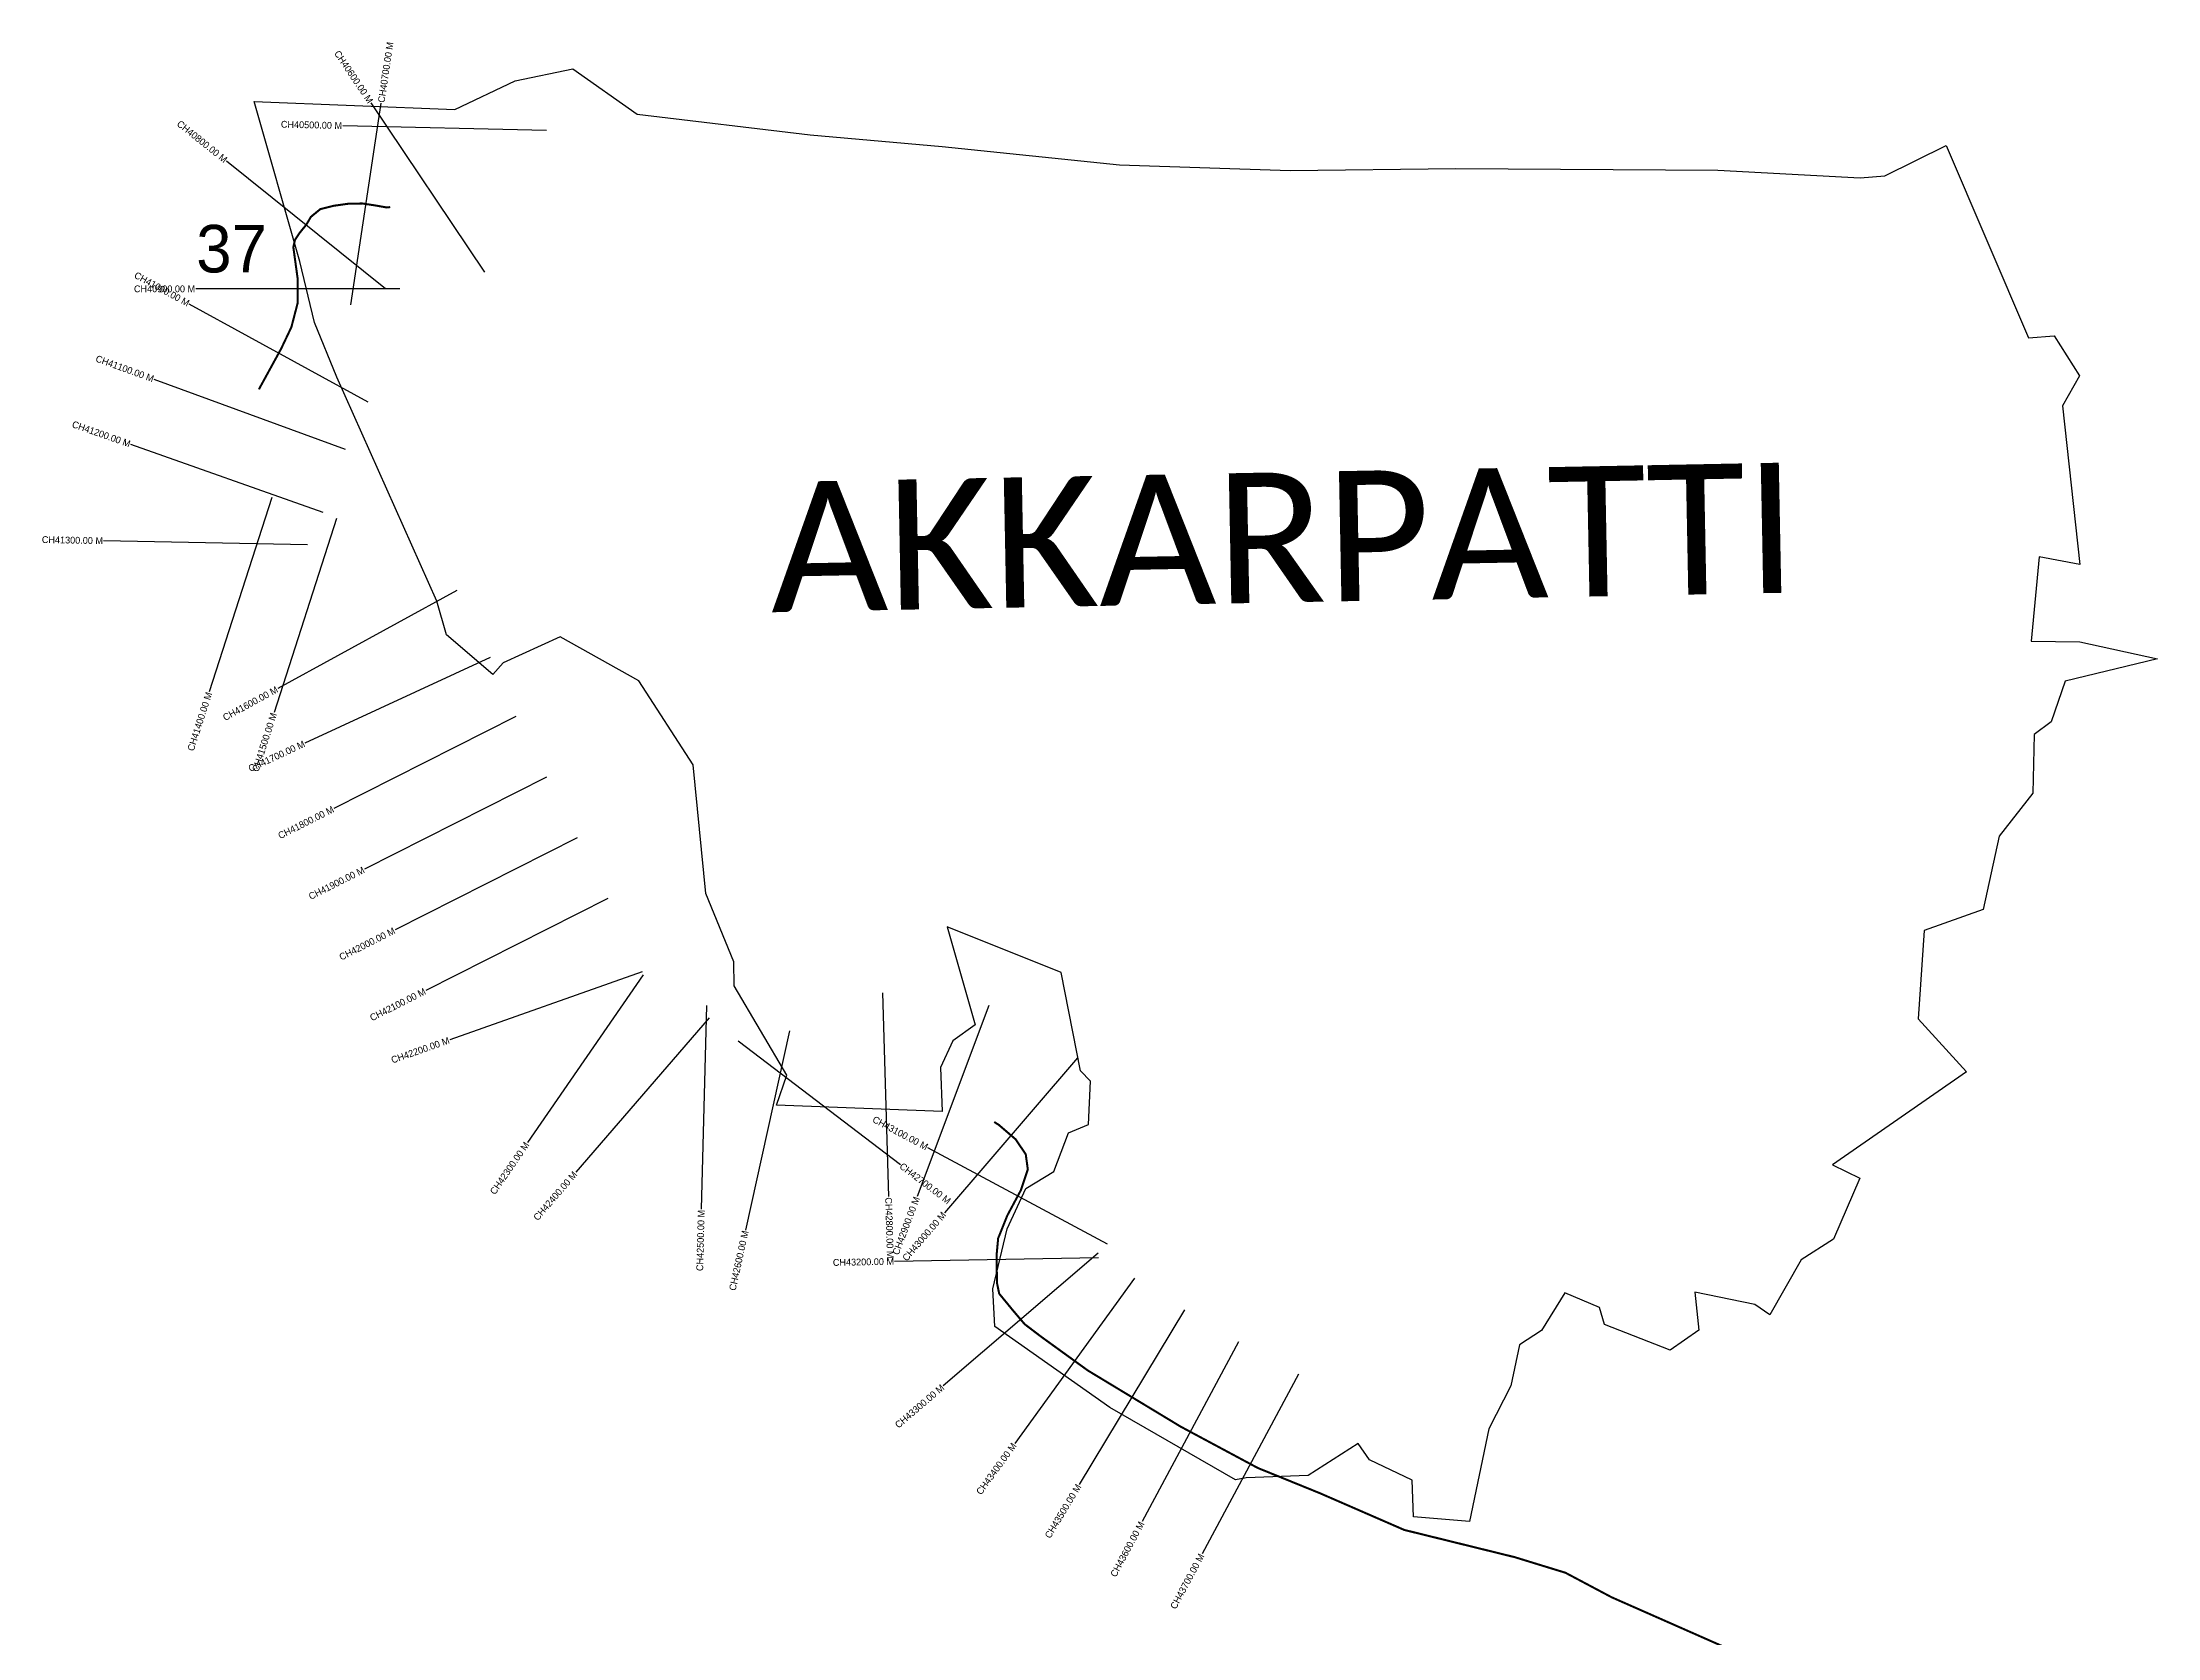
# Model space of a CAD drawing. Header units: metres. Extents: x 253891 to 257512, y 2191078 to 2195380.
# Drawn here: x 253891 to 257002, y 2193033 to 2195380 of the extents above; entities that cross this region are included whole.
import ezdxf
from ezdxf.enums import TextEntityAlignment as Align

# ---------------------------------------------------------------- set-up
doc = ezdxf.new("R2010")
doc.units = ezdxf.units.M
for name, color, linetype in [('CS', 134, 'Continuous'), ('CSMark', 6, 'Continuous'), ('NATURALLY PROTECTED', 3, 'Continuous'), ('village', 3, 'Continuous'), ('VILLAGE NAME', 250, 'Continuous')]:
    doc.layers.add(name, color=color, linetype=linetype)

msp = doc.modelspace()

# ---------------------------------------------------------------- linework, layer by layer
at = {"color": 6}
msp.add_lwpolyline([(256601, 2195183.5), (256691.2, 2195228.2)], dxfattribs=at)
at = {"layer": 'CS'}
for p, q in [((254344.6, 2194993.8), (254388.9, 2195290.5)), ((254541.5, 2195042), (254374.3, 2195291.1)), ((254632.4, 2195250.3), (254332.5, 2195257.4)), ((254395.4, 2195017.3), (254161.6, 2195205.3)), ((254416.4, 2195017.4), (254116.4, 2195017.4)), ((254370, 2194850.7), (254106.9, 2194995)), ((254336.8, 2194781), (254055.1, 2194884.2)), ((254303.6, 2194688.5), (254020.7, 2194788.6)), ((254228.1, 2194710.3), (254136.3, 2194424.7)), ((254323.3, 2194679.7), (254231.5, 2194394.1)), ((254280.9, 2194640.9), (253980.9, 2194646.8)), ((254500.2, 2194573.5), (254237, 2194429.5)), ((254549.4, 2194475), (254277, 2194349.1)), ((254587.3, 2194388.2), (254319.4, 2194253)), ((254632.3, 2194298.9), (254364.5, 2194163.7)), ((254677.4, 2194209.6), (254409.5, 2194074.5)), ((254722.4, 2194120.3), (254454.6, 2193985.2)), ((254772.8, 2194012.5), (254489.9, 2193912.6)), ((254774.5, 2194008.4), (254604.1, 2193761.5)), ((255126.5, 2193981.6), (255135.4, 2193681.8)), ((254871.3, 2193944.7), (254675.2, 2193717.7)), ((254867.6, 2193963.2), (254860, 2193663.3)), ((255282.8, 2193962.8), (255177.3, 2193682)), ((254989.6, 2193925.7), (254925.1, 2193632.7)), ((254914.1, 2193910.9), (255152.8, 2193729.1)), ((255413.1, 2193885.9), (255217.8, 2193658.2)), ((255457.6, 2193611.9), (255193.2, 2193753.6)), ((255444.3, 2193592), (255144.3, 2193586.6)), ((255443.6, 2193598.7), (255215.9, 2193403.4)), ((255496.9, 2193561.7), (255320.9, 2193318.8)), ((255570.9, 2193515.2), (255415.8, 2193258.5)), ((255650.3, 2193468), (255508.4, 2193203.7)), ((255738.4, 2193420.7), (255596.5, 2193156.4))]:
    msp.add_line(p, q, dxfattribs=at)
at = {"layer": 'NATURALLY PROTECTED', "const_width": 3, "flags": 128}
for points in [[(254402.4, 2195137.7), (254397.4, 2195137.1), (254380.4, 2195140.1), (254361.4, 2195143), (254341.4, 2195142.7), (254319.8, 2195139.7), (254299.6, 2195134.7), (254285.8, 2195123.4), (254279.1, 2195112), (254269.3, 2195099.9), (254262.3, 2195089.4), (254259.9, 2195078.7), (254266.4, 2195031.1), (254266.4, 2194997.1), (254257, 2194961), (254241.9, 2194929.2), (254210, 2194871), (254209.4, 2194869.5)], [(255290.8, 2193791.7), (255297.7, 2193787.3), (255322.3, 2193766.2), (255337.2, 2193744.1), (255340.2, 2193721.9), (255330, 2193691.3), (255310, 2193654), (255296.6, 2193620.6), (255294.2, 2193594.7), (255294.9, 2193554.9), (255298.1, 2193539.1), (255299.2, 2193537.8), (255318.4, 2193514.4), (255335.5, 2193494.3), (255359.1, 2193476.3), (255428.6, 2193426), (255565, 2193343.5), (255678.6, 2193282.6), (255769.9, 2193245.5), (255893.9, 2193191.5), (256056.5, 2193151.4), (256131, 2193128.5), (256199, 2193092.4), (256378.7, 2193013.1)]]:
    msp.add_lwpolyline(points, dxfattribs=at)
at = {"layer": 'village', "color": 6}
for points in [[(257002.1, 2194473.1, 0), (256866.2, 2194440.3, 0), (256845.5, 2194380.3, 0), (256820.6, 2194361.8, 0), (256818.7, 2194275.4, 0), (256769.2, 2194212, 0), (256745.3, 2194104.2, 0), (256658.6, 2194073.3, 0), (256649.8, 2193943.5, 0), (256721, 2193865.3, 0), (256523.8, 2193728.4, 0), (256564.1, 2193708.9, 0), (256525.3, 2193619.1, 0), (256477.8, 2193588.7, 0), (256431.6, 2193508, 0), (256409.5, 2193523.2, 0), (256321.4, 2193541.2, 0), (256327.1, 2193485.5, 0), (256285.1, 2193455.9, 0), (256188.7, 2193493.5, 0), (256181.1, 2193518.8, 0), (256130.2, 2193540.2, 0), (256096, 2193485, 0), (256063.5, 2193463.8, 0), (256050.9, 2193403.6, 0), (256018.3, 2193340.3, 0), (255989.7, 2193204, 0), (255907.7, 2193210.6, 0), (255905.8, 2193264.5, 0), (255842.9, 2193294.8, 0), (255826, 2193318.6, 0), (255752.4, 2193271.8, 0), (255661.2, 2193268.1, 0), (255645.5, 2193265.1, 0), (255460.8, 2193371.7, 0), (255291.9, 2193490.9, 0), (255288.7, 2193546.3, 0), (255310, 2193634.6, 0), (255337.1, 2193693.8, 0), (255378.3, 2193718.7, 0), (255400.2, 2193775.5, 0), (255429.3, 2193787.8, 0), (255432.2, 2193851.9, 0), (255417.8, 2193867.1, 0), (255389.2, 2194011.6, 0), (255221.7, 2194078.8, 0), (255263, 2193934.6, 0), (255229.8, 2193911, 0), (255211.6, 2193871.7, 0), (255214.1, 2193807.3, 0), (254970.6, 2193816.3, 0), (254985.9, 2193860.6, 0), (254908.3, 2193992.1, 0), (254908, 2194027.5, 0), (254866.7, 2194127.9, 0), (254847.8, 2194317.3, 0), (254768.1, 2194440.9, 0), (254652.3, 2194505.3, 0), (254568.5, 2194467.2, 0), (254553.2, 2194450.2, 0), (254485.3, 2194508.4, 0), (254471, 2194557.7, 0), (254323.7, 2194887.5, 0), (254291, 2194967.9, 0), (254269.2, 2195057.8, 0), (254202.4, 2195292.9, 0), (254497.3, 2195281.5, 0), (254586.2, 2195323.6, 0), (254671.2, 2195341.1, 0), (254765.6, 2195274.3, 0), (255020.3, 2195243.9, 0), (255214.3, 2195227, 0), (255475.3, 2195199.7, 0), (255726.1, 2195191.4, 0), (255969.6, 2195194.6, 0), (256355.3, 2195192.2, 0), (256564.6, 2195180.9, 0), (256601, 2195183.5, 0)], [(256691.2, 2195228.2, 0), (256812, 2194945.3, 0), (256850.1, 2194948.2, 0), (256887.2, 2194889.3, 0), (256862.3, 2194845.2, 0), (256887.7, 2194612, 0), (256827.7, 2194623.3, 0), (256816, 2194499.1, 0), (256887.5, 2194498.1, 0), (257002.1, 2194473.1, 0)]]:
    msp.add_polyline3d(points, dxfattribs=at)

# ---------------------------------------------------------------- texts
at = {"insert": (254117, 2195111.5), "char_height": 70, "attachment_point": 1}
msp.add_mtext_dynamic_manual_height_columns('37', width=95.172, gutter_width=1, heights=[0], dxfattribs=at)
at = {"layer": 'CSMark'}
for s, rotation, p in [('CH40700.00 M', 81.5059, (254389, 2195291.5)), ('CH42700.00 M', 322.6978, (255153.5, 2193728.5)), ('CH42800.00 M', 271.6927, (255135.4, 2193680.8))]:
    msp.add_text(s, height=10, rotation=rotation, dxfattribs=at).set_placement(p, align=Align.MIDDLE_LEFT)
for s, rotation, p in [('CH40600.00 M', 303.8838, (254373.7, 2195291.9)), ('CH40800.00 M', 321.2048, (254160.8, 2195205.9)), ('CH40500.00 M', 358.6369, (254331.5, 2195257.5)), ('CH41000.00 M', 331.2607, (254106, 2194995.5)), ('CH41100.00 M', 339.8749, (254054.2, 2194884.6)), ('CH41200.00 M', 340.5142, (254019.8, 2194788.9)), ('CH41300.00 M', 358.8794, (253979.9, 2194646.8)), ('CH41400.00 M', 72.1937, (254136, 2194423.7)), ('CH41600.00 M', 28.676, (254236.1, 2194429)), ('CH41500.00 M', 72.1937, (254231.2, 2194393.2)), ('CH41700.00 M', 24.8024, (254276.1, 2194348.7)), ('CH41800.00 M', 26.7726, (254318.6, 2194252.6)), ('CH41900.00 M', 26.7726, (254363.6, 2194163.3)), ('CH42000.00 M', 26.7726, (254408.6, 2194074)), ('CH42100.00 M', 26.7726, (254453.7, 2193984.7)), ('CH42200.00 M', 19.4498, (254489, 2193912.3)), ('CH43100.00 M', 331.807, (255192.3, 2193754.1)), ('CH42300.00 M', 55.3811, (254603.5, 2193760.7)), ('CH42400.00 M', 49.1718, (254674.5, 2193716.9)), ('CH42900.00 M', 69.4052, (255177, 2193681.1)), ('CH42500.00 M', 88.5315, (254859.9, 2193662.3)), ('CH43000.00 M', 49.3646, (255217.1, 2193657.5)), ('CH42600.00 M', 77.5798, (254924.8, 2193631.7)), ('CH43200.00 M', 1.036, (255143.4, 2193586.6)), ('CH43300.00 M', 40.6148, (255215.1, 2193402.8)), ('CH43400.00 M', 54.0682, (255320.3, 2193318)), ('CH43500.00 M', 58.8571, (255415.3, 2193257.6)), ('CH43600.00 M', 61.7745, (255507.9, 2193202.8)), ('CH43700.00 M', 61.7745, (255596, 2193155.5))]:
    msp.add_text(s, height=10, rotation=rotation, dxfattribs=at).set_placement(p, align=Align.MIDDLE_RIGHT)
msp.add_text('CH40900.00 M', height=10, dxfattribs=at).set_placement((254115.4, 2195017.4), align=Align.MIDDLE_RIGHT)
at = {"layer": 'VILLAGE NAME', "insert": (254959.2, 2194733), "char_height": 191.456, "attachment_point": 1, "rotation": 1.1028}
msp.add_mtext_dynamic_manual_height_columns('{\\fCalibri|b0|i0|c0|p34;AKKARPATTI}', width=1279.793, gutter_width=957.3, heights=[0], dxfattribs=at)

doc.saveas('drawing.dxf')
